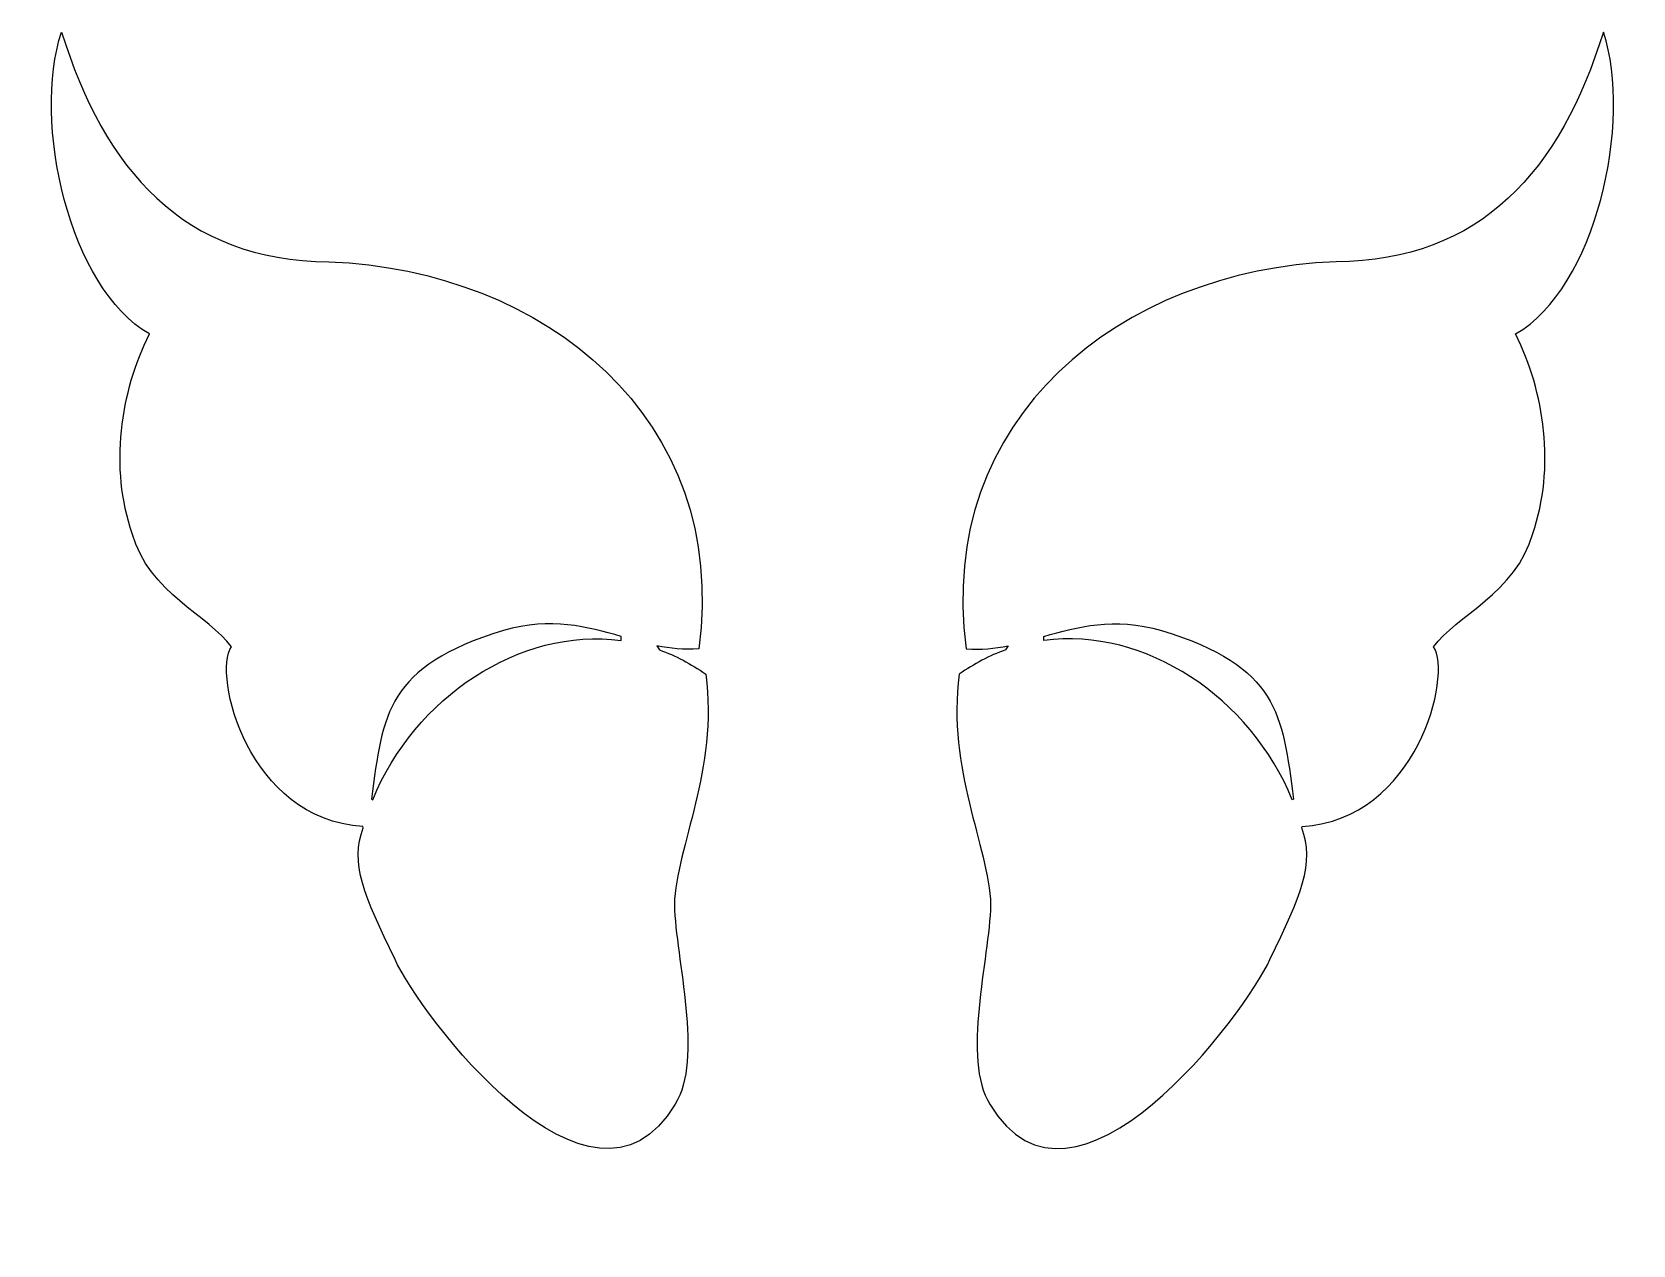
# Model space of a CAD drawing. Header units: centimetres. Extents: x -8.5 to 8.5, y -6.9 to 5.9.
import ezdxf

# ---------------------------------------------------------------- set-up
doc = ezdxf.new("R2010")
doc.units = ezdxf.units.CM
doc.header["$MEASUREMENT"] = 0
doc.layers.add('Camada 1', color=7, linetype='Continuous')

msp = doc.modelspace()

# ---------------------------------------------------------------- linework, layer by layer
at = {"layer": 'Camada 1'}
for points, knots in [([(-4.96342, -2.51004), (-5.09979, -2.88297), (-4.95678, -3.22688), (-4.62642, -3.90191), (-4.62642, -3.90191), (-4.37739, -4.45568), (-2.54616, -6.91954), (-1.66465, -5.42996), (-1.66465, -5.42996), (-1.36265, -4.96331), (-1.65806, -3.89522), (-1.67224, -3.3243), (-1.67224, -3.3243), (-1.6543, -2.69642), (-1.20353, -1.90116), (-1.34082, -0.88513), (-1.34082, -0.88513), (-1.34082, -0.88513), (-1.34082, -0.88513), (-1.34082, -0.88513), (-1.34082, -0.88513), (-1.49809, -0.77445), (-1.66139, -0.69011), (-1.82789, -0.62991), (-1.82789, -0.62991), (-1.82789, -0.62991), (-1.85628, -0.58591), (-1.85628, -0.58591), (-1.85628, -0.58591), (-1.71576, -0.61406), (-1.57095, -0.62949), (-1.41464, -0.61816), (-1.41464, -0.61816), (-1.0833, 1.8208), (-3.04908, 3.38501), (-5.32526, 3.47412), (-5.32526, 3.47412), (-5.32526, 3.47412), (-5.32526, 3.47412), (-5.32526, 3.47412), (-5.32526, 3.47412), (-6.86009, 3.48079), (-7.70178, 4.44557), (-8.15247, 5.90178), (-8.15247, 5.90178), (-8.465, 4.95299), (-8.074, 3.19287), (-7.22175, 2.70993), (-7.22175, 2.70993), (-7.53142, 2.09737), (-7.64596, 1.29917), (-7.40444, 0.59951), (-7.40444, 0.59951), (-7.23214, -0.02356), (-6.58733, -0.27645), (-6.35531, -0.59543), (-6.35531, -0.59543), (-6.55827, -0.88824), (-6.18399, -2.42301), (-4.96522, -2.49564), (-4.96522, -2.49564), (-4.96522, -2.49564), (-4.96342, -2.51004), (-4.96342, -2.51004)], [0, 0, 0, 0, 0.05882353, 0.05882353, 0.05882353, 0.05882353, 0.11764706, 0.11764706, 0.11764706, 0.11764706, 0.17647059, 0.17647059, 0.17647059, 0.17647059, 0.23529412, 0.23529412, 0.23529412, 0.23529412, 0.29411765, 0.29411765, 0.29411765, 0.29411765, 0.35294118, 0.35294118, 0.35294118, 0.35294118, 0.41176471, 0.41176471, 0.41176471, 0.41176471, 0.47058824, 0.47058824, 0.47058824, 0.47058824, 0.52941176, 0.52941176, 0.52941176, 0.52941176, 0.58823529, 0.58823529, 0.58823529, 0.58823529, 0.64705882, 0.64705882, 0.64705882, 0.64705882, 0.70588235, 0.70588235, 0.70588235, 0.70588235, 0.76470588, 0.76470588, 0.76470588, 0.76470588, 0.82352941, 0.82352941, 0.82352941, 0.82352941, 0.88235294, 0.88235294, 0.88235294, 0.88235294, 1, 1, 1, 1]), ([(4.96345, -2.51004), (5.09982, -2.88297), (4.95678, -3.22688), (4.62645, -3.90191), (4.62645, -3.90191), (4.37742, -4.45568), (2.54619, -6.91954), (1.66468, -5.42996), (1.66468, -5.42996), (1.36268, -4.96331), (1.65809, -3.89522), (1.67227, -3.3243), (1.67227, -3.3243), (1.65433, -2.69642), (1.20356, -1.90116), (1.34085, -0.88513), (1.34085, -0.88513), (1.34085, -0.88513), (1.34085, -0.88513), (1.34085, -0.88513), (1.34085, -0.88513), (1.49812, -0.77445), (1.66142, -0.69011), (1.82792, -0.62991), (1.82792, -0.62991), (1.82792, -0.62991), (1.85631, -0.58591), (1.85631, -0.58591), (1.85631, -0.58591), (1.71579, -0.61406), (1.57098, -0.62949), (1.41467, -0.61816), (1.41467, -0.61816), (1.08333, 1.8208), (3.04911, 3.38501), (5.32529, 3.47412), (5.32529, 3.47412), (5.32529, 3.47412), (5.32529, 3.47412), (5.32529, 3.47412), (5.32529, 3.47412), (6.86014, 3.48073), (7.7018, 4.44554), (8.15252, 5.90175), (8.15252, 5.90175), (8.46502, 4.95295), (8.07402, 3.19284), (7.22177, 2.7099), (7.22177, 2.7099), (7.53141, 2.09734), (7.64598, 1.29914), (7.40446, 0.59948), (7.40446, 0.59948), (7.23216, -0.02359), (6.58732, -0.27648), (6.35533, -0.59546), (6.35533, -0.59546), (6.55829, -0.88827), (6.18401, -2.42304), (4.96524, -2.49567), (4.96524, -2.49567), (4.96524, -2.49567), (4.96345, -2.51004), (4.96345, -2.51004)], [0, 0, 0, 0, 0.05882353, 0.05882353, 0.05882353, 0.05882353, 0.11764706, 0.11764706, 0.11764706, 0.11764706, 0.17647059, 0.17647059, 0.17647059, 0.17647059, 0.23529412, 0.23529412, 0.23529412, 0.23529412, 0.29411765, 0.29411765, 0.29411765, 0.29411765, 0.35294118, 0.35294118, 0.35294118, 0.35294118, 0.41176471, 0.41176471, 0.41176471, 0.41176471, 0.47058824, 0.47058824, 0.47058824, 0.47058824, 0.52941176, 0.52941176, 0.52941176, 0.52941176, 0.58823529, 0.58823529, 0.58823529, 0.58823529, 0.64705882, 0.64705882, 0.64705882, 0.64705882, 0.70588235, 0.70588235, 0.70588235, 0.70588235, 0.76470588, 0.76470588, 0.76470588, 0.76470588, 0.82352941, 0.82352941, 0.82352941, 0.82352941, 0.88235294, 0.88235294, 0.88235294, 0.88235294, 1, 1, 1, 1]), ([(-4.96342, -2.51004), (-4.96342, -2.51004), (-4.96342, -2.51004), (-4.96342, -2.51004), (-4.96342, -2.51004), (-4.96342, -2.51004), (-4.96342, -2.51004), (-4.96342, -2.51004)], [0, 0, 0, 0, 0.33333333, 0.33333333, 0.33333333, 0.33333333, 1, 1, 1, 1]), ([(4.96345, -2.51004), (4.96345, -2.51004), (4.96345, -2.51004), (4.96345, -2.51004), (4.96345, -2.51004), (4.96345, -2.51004), (4.96345, -2.51004), (4.96345, -2.51004)], [0, 0, 0, 0, 0.33333333, 0.33333333, 0.33333333, 0.33333333, 1, 1, 1, 1])]:
    msp.add_open_spline(points, degree=3, knots=knots, dxfattribs=at)
at = {"layer": 'Camada 1', "color": 7}
for points, knots in [([(-4.87654, -2.20714), (-4.75134, -1.29589), (-4.72213, -0.80993), (-3.48073, -0.42313), (-3.48073, -0.42313), (-2.9685, -0.28142), (-2.59488, -0.38434), (-2.23563, -0.4875), (-2.23563, -0.4875), (-2.23563, -0.4875), (-2.23523, -0.53012), (-2.23523, -0.53012), (-2.23523, -0.53012), (-3.30976, -0.38597), (-4.42193, -1.13533), (-4.86193, -2.21313), (-4.86193, -2.21313), (-4.86193, -2.21313), (-4.87654, -2.20714), (-4.87654, -2.20714)], [0, 0, 0, 0, 0.16666667, 0.16666667, 0.16666667, 0.16666667, 0.33333333, 0.33333333, 0.33333333, 0.33333333, 0.5, 0.5, 0.5, 0.5, 0.66666667, 0.66666667, 0.66666667, 0.66666667, 1, 1, 1, 1]), ([(4.87656, -2.20714), (4.75136, -1.29589), (4.72215, -0.80993), (3.48075, -0.42313), (3.48075, -0.42313), (2.96852, -0.28142), (2.5949, -0.38434), (2.23565, -0.4875), (2.23565, -0.4875), (2.23565, -0.4875), (2.23525, -0.53012), (2.23525, -0.53012), (2.23525, -0.53012), (3.30978, -0.38597), (4.42195, -1.13533), (4.86195, -2.21313), (4.86195, -2.21313), (4.86195, -2.21313), (4.87656, -2.20714), (4.87656, -2.20714)], [0, 0, 0, 0, 0.16666667, 0.16666667, 0.16666667, 0.16666667, 0.33333333, 0.33333333, 0.33333333, 0.33333333, 0.5, 0.5, 0.5, 0.5, 0.66666667, 0.66666667, 0.66666667, 0.66666667, 1, 1, 1, 1]), ([(-4.87654, -2.20714), (-4.87654, -2.20714), (-4.87654, -2.20714), (-4.87654, -2.20714), (-4.87654, -2.20714), (-4.87654, -2.20714), (-4.87654, -2.20714), (-4.87654, -2.20714)], [0, 0, 0, 0, 0.33333333, 0.33333333, 0.33333333, 0.33333333, 1, 1, 1, 1]), ([(4.87656, -2.20714), (4.87656, -2.20714), (4.87656, -2.20714), (4.87656, -2.20714), (4.87656, -2.20714), (4.87656, -2.20714), (4.87656, -2.20714), (4.87656, -2.20714)], [0, 0, 0, 0, 0.33333333, 0.33333333, 0.33333333, 0.33333333, 1, 1, 1, 1])]:
    msp.add_open_spline(points, degree=3, knots=knots, dxfattribs=at)

doc.saveas('drawing.dxf')
